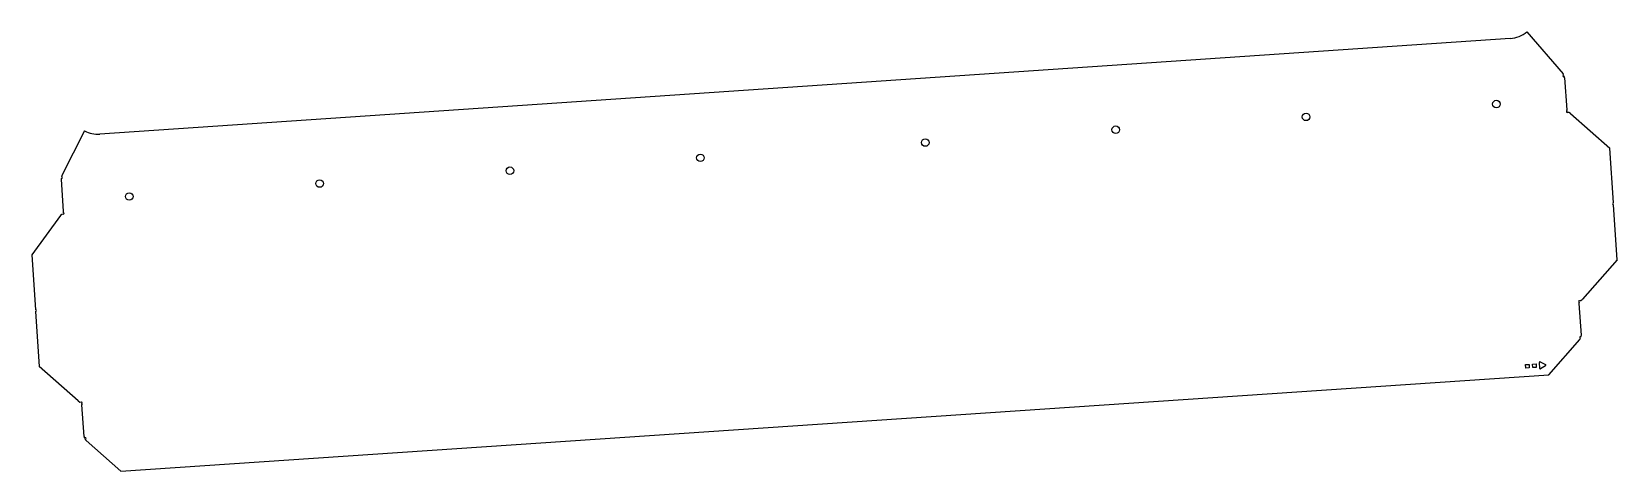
# Model space of a CAD drawing. Header units: millimetres. Extents: x -1425 to -54, y -475 to -95.
import ezdxf

# ---------------------------------------------------------------- set-up
doc = ezdxf.new("R2010")
doc.units = ezdxf.units.MM

msp = doc.modelspace()

# ---------------------------------------------------------------- linework, layer by layer
at = {"color": 7, "linetype": 'Continuous', "lineweight": 25}
for p, q in [((-131.7, -94.7), (-100.5, -131.2)), ((-146.3, -100.7), (-1366.1, -183.1)), ((-100, -132.2), (-100.5, -131.2)), ((-99.4, -133.6), (-99.9, -133.6)), ((-99.2, -134.6), (-99.4, -133.6)), ((-99.2, -134.6), (-97.3, -162.1)), ((-95.5, -164.5), (-96.8, -164.5)), ((-94.1, -165.4), (-95.5, -164.5)), ((-94.1, -165.4), (-60.1, -195.2)), ((-1379.1, -180.5), (-1398.8, -218.9)), ((-56.9, -242.7), (-60.1, -195.2)), ((-1398.8, -218.9), (-1399.1, -220)), ((-1399.4, -221.5), (-1399.4, -222.5)), ((-1399, -221.5), (-1399.4, -221.5)), ((-1399.4, -222.5), (-1397.6, -249.9)), ((-53.6, -291.8), (-56.8, -244.2)), ((-1399.9, -253.6), (-1424.9, -287.4)), ((-1398.8, -252.6), (-1399.9, -253.6)), ((-1397.7, -252.5), (-1398.8, -252.6)), ((-1424.9, -287.4), (-1421.7, -335)), ((-53.6, -291.8), (-83.8, -325.9)), ((-86.4, -327.1), (-85, -327)), ((-85, -327), (-83.8, -325.9)), ((-1421.6, -336.5), (-1418.4, -384)), ((-84.7, -357), (-86.6, -329.6)), ((-112.8, -391.1), (-86, -360.7)), ((-86, -360.7), (-85.4, -359.6)), ((-85.5, -358.1), (-84.8, -358.1)), ((-84.8, -358.1), (-84.7, -357)), ((-132.9, -382.4), (-129.9, -382.2)), ((-132.7, -385.4), (-132.9, -382.4)), ((-129.9, -382.2), (-129.7, -385.2)), ((-126.9, -382), (-123.9, -381.8)), ((-126.7, -385), (-126.9, -382)), ((-123.9, -381.8), (-123.7, -384.8)), ((-120.7, -385.7), (-121, -380.5)), ((-120.3, -380), (-115.6, -382.4)), ((-115.6, -383.3), (-119.9, -386.1)), ((-1384.7, -413.8), (-1418.4, -384)), ((-1347.9, -474.5), (-112.8, -391.1)), ((-129.7, -385.2), (-132.7, -385.4)), ((-123.7, -384.8), (-126.7, -385)), ((-1384.7, -413.8), (-1383.3, -414.7)), ((-1383.3, -414.7), (-1381.9, -414.6)), ((-1379.6, -444.6), (-1381.5, -417.1)), ((-1379.6, -444.6), (-1379.4, -445.6)), ((-1379.4, -445.6), (-1378.7, -445.5)), ((-1378.6, -447), (-1377.9, -448)), ((-1377.9, -448), (-1347.9, -474.5))]:
    msp.add_line(p, q, dxfattribs=at)
for centre in [(-158.2, -157.2), (-487.4, -179.4), (-322.8, -168.3), (-652.1, -190.5), (-846.6, -203.7), (-1011.3, -214.8), (-1175.9, -225.9), (-1340.5, -237.1)]:
    msp.add_circle(centre, 3.25, dxfattribs=at)
for centre, radius, start, end in [((-148, -75.7), 25, 273.8667, 310.5873), ((-99.9, -132.9), 0.75, 93.8667, 273.8667), ((-96.9, -163.8), 0.75, 93.8667, 273.8667), ((-1367.8, -158.2), 25, 242.9831, 273.8667), ((-1399, -220.7), 0.75, 273.8667, 93.8667), ((-56.9, -243.5), 0.75, 93.8667, 273.8667), ((-1397.7, -251.7), 0.75, 273.8667, 93.8667), ((-86.4, -327.8), 0.75, 93.8667, 273.8667), ((-1421.6, -335.7), 0.75, 273.8667, 93.8667), ((-85.4, -358.9), 0.75, 93.8667, 273.8667), ((-120.5, -380.5), 0.5, 63.1847, 183.1847), ((-115.9, -382.8), 0.5, 303.1847, 63.1847), ((-120.2, -385.7), 0.5, 183.1847, 303.1847), ((-1381.9, -415.4), 0.75, 273.8667, 93.8667), ((-1378.6, -446.3), 0.75, 273.8667, 93.8667)]:
    msp.add_arc(centre, radius, start, end, dxfattribs=at)
for points, knots in [([(-96.9, -163.1), (-97, -163), (-97, -162.9), (-97.1, -162.7), (-97.2, -162.6), (-97.2, -162.4), (-97.3, -162.2), (-97.3, -162.1), (-97.3, -162.1)], [0, 0, 0, 0, 0.162979, 0.327022, 0.492444, 0.659551, 0.828641, 1, 1, 1, 1]), ([(-1397.6, -249.9), (-1397.6, -250), (-1397.6, -250.2), (-1397.6, -250.4), (-1397.7, -250.6), (-1397.7, -250.8), (-1397.8, -250.9), (-1397.8, -251)], [0, 0, 0, 0, 0.198754, 0.397682, 0.597235, 0.797861, 1, 1, 1, 1]), ([(-86.6, -329.6), (-86.6, -329.5), (-86.5, -329.4), (-86.5, -329.2), (-86.5, -329.1), (-86.4, -328.9), (-86.4, -328.7), (-86.3, -328.6), (-86.3, -328.6)], [0, 0, 0, 0, 0.179764, 0.35334, 0.52139, 0.684644, 0.843895, 1, 1, 1, 1]), ([(-1381.8, -416.1), (-1381.8, -416.2), (-1381.7, -416.3), (-1381.7, -416.4), (-1381.6, -416.6), (-1381.6, -416.8), (-1381.5, -417), (-1381.5, -417.1), (-1381.5, -417.1)], [0, 0, 0, 0, 0.163025, 0.327102, 0.49254, 0.659642, 0.828701, 1, 1, 1, 1])]:
    msp.add_open_spline(points, degree=3, knots=knots, dxfattribs=at)

doc.saveas('drawing.dxf')
